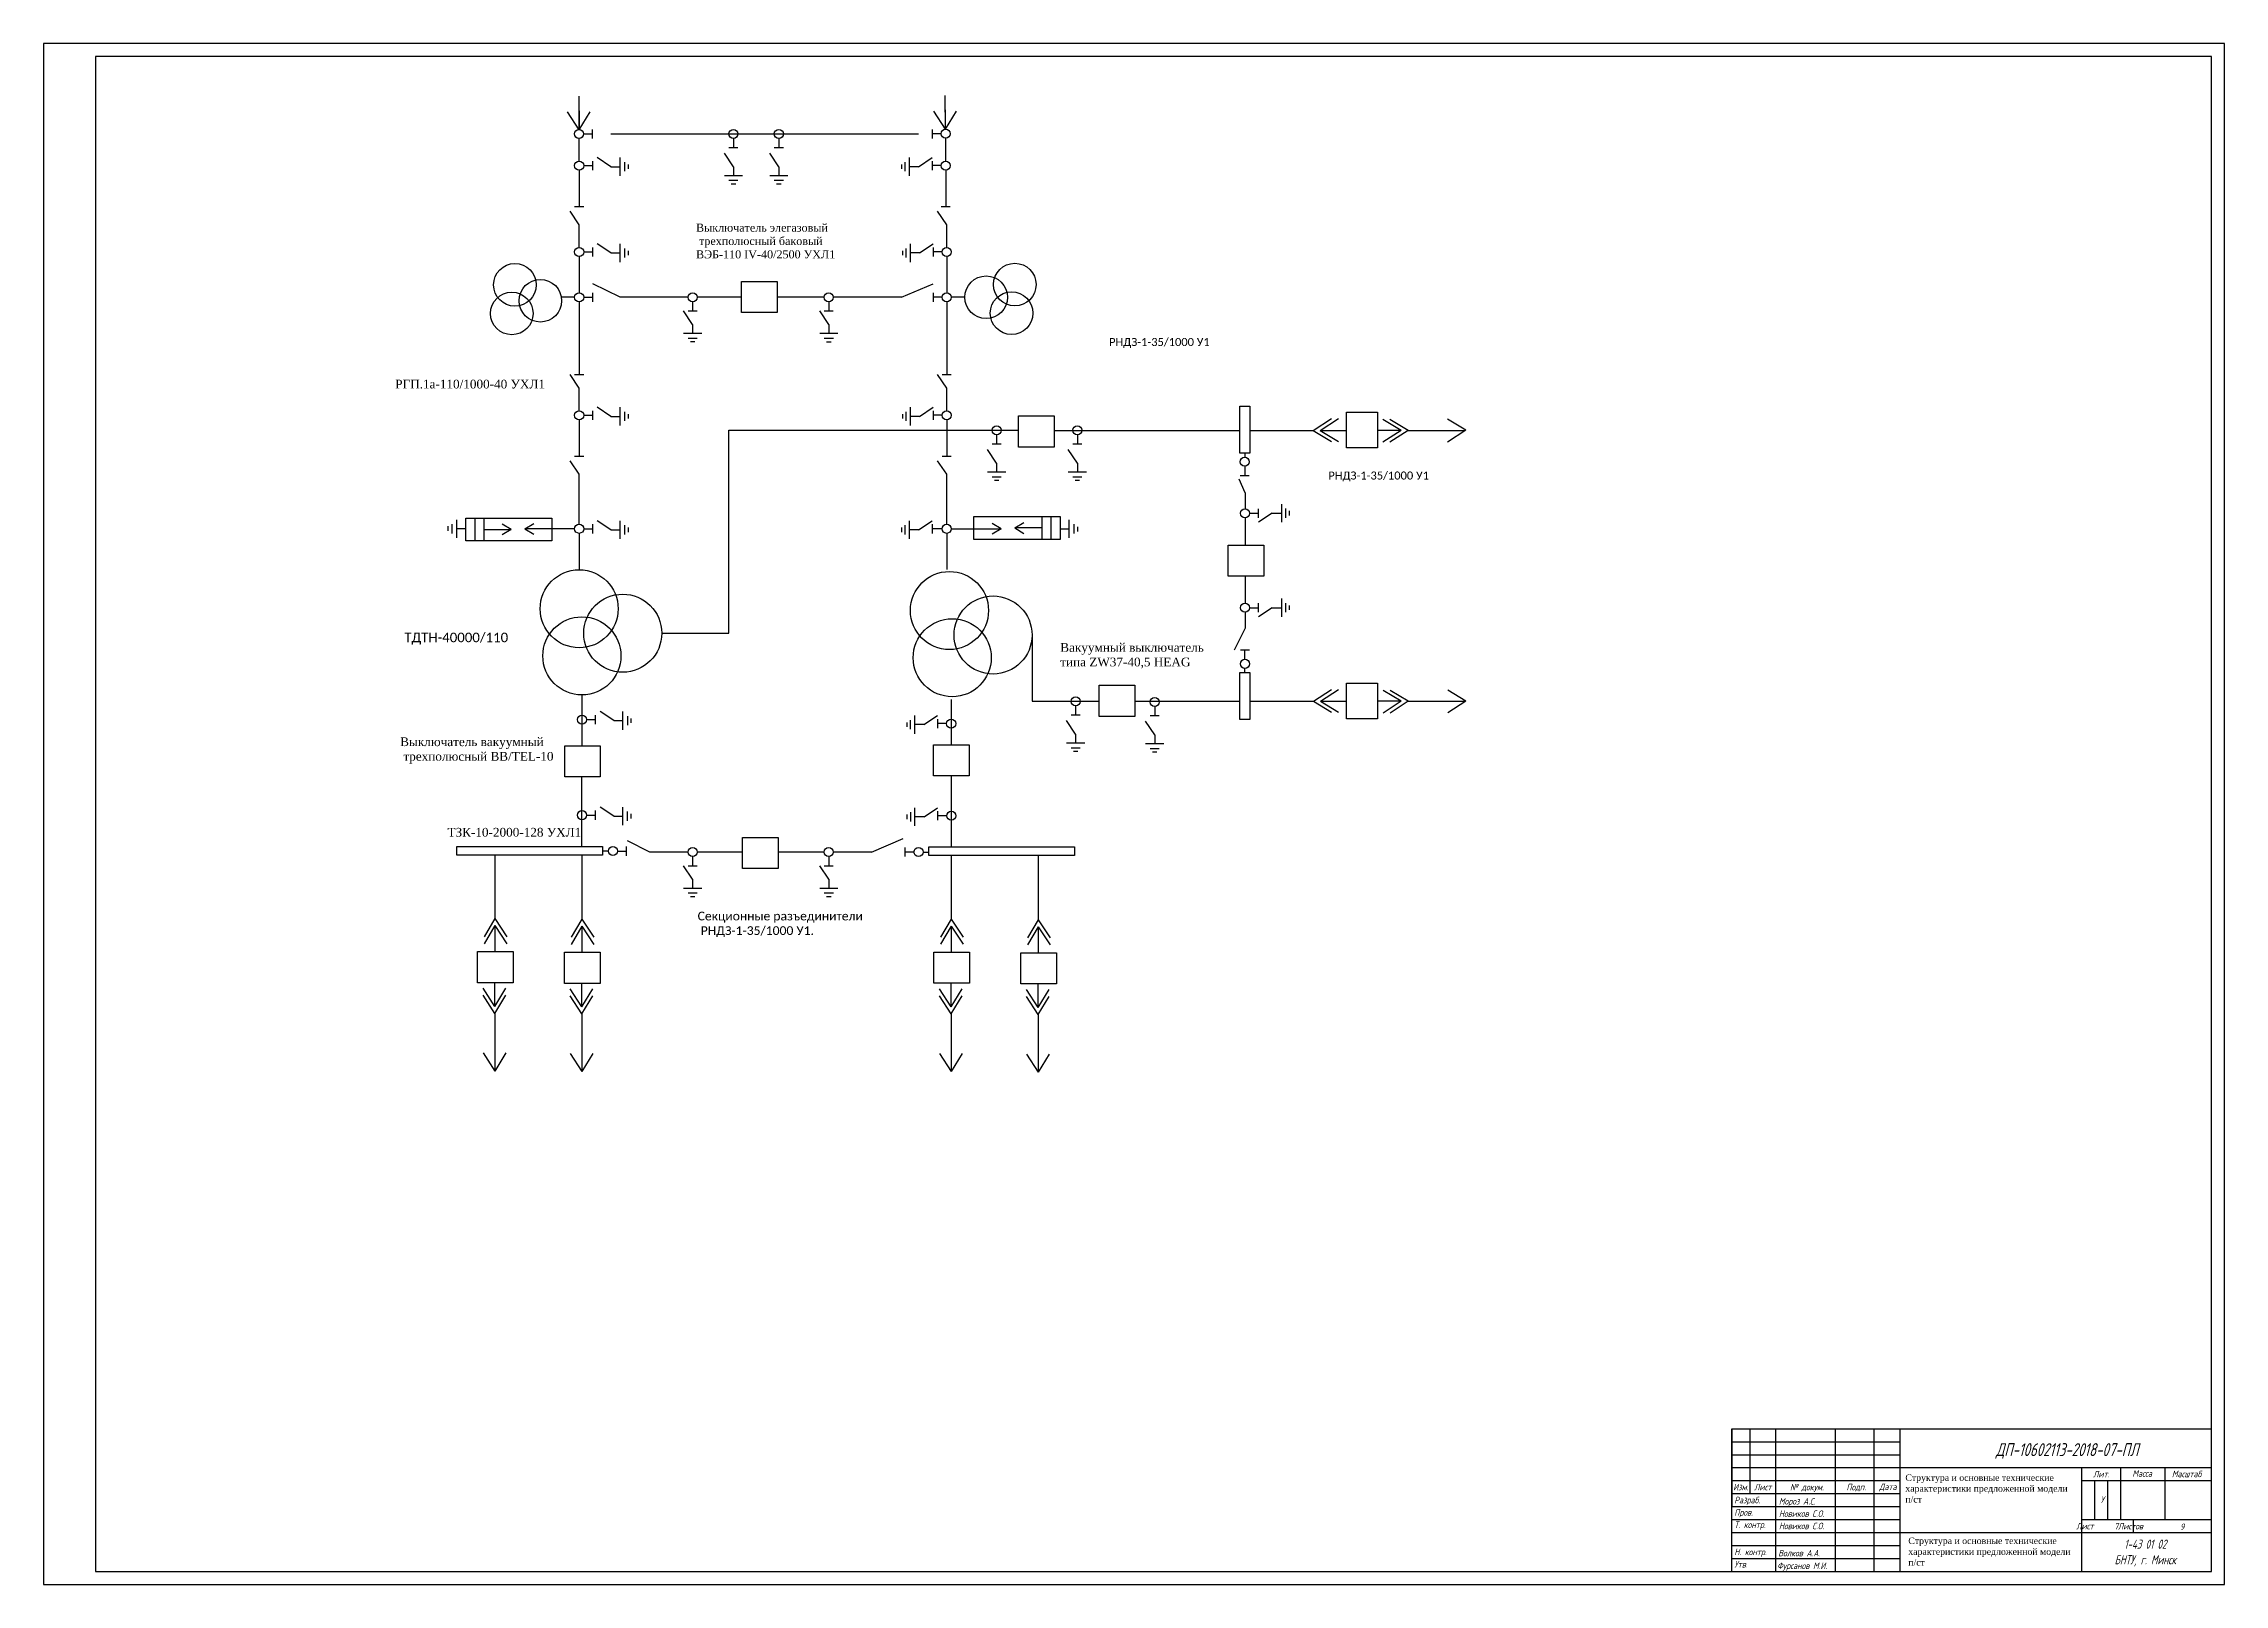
# Model space of a CAD drawing. Header units: millimetres. Extents: x 1971 to 5749, y 1171 to 1783.
# Drawn here: x 4908 to 5749, y 1189 to 1783 of the extents above; entities that cross this region are included whole.
import ezdxf
from ezdxf.enums import TextEntityAlignment as Align

# ---------------------------------------------------------------- set-up
doc = ezdxf.new("R2010")
doc.units = ezdxf.units.MM
doc.styles.get("Standard").update_dxf_attribs({"font": 'arial.ttf'})
doc.styles.add('А2.5', font='geniso.shx', dxfattribs={"width": 0.8, "oblique": 15, "height": 2.5})
doc.styles.add('А3.5', font='geniso.shx', dxfattribs={"width": 0.8, "oblique": 15, "height": 3.5, "bigfont": '@extfont2.shx'})
doc.styles.add('А5', font='geniso.shx', dxfattribs={"width": 0.8, "oblique": 15, "height": 5, "bigfont": '@extfont2.shx'})

msp = doc.modelspace()

# ---------------------------------------------------------------- linework, layer by layer
for p, q in [((5748.85, 1783.28), (4907.85, 1783.28)), ((4907.85, 1783.28), (4907.85, 1189.28)), ((5748.85, 1189.28), (5748.85, 1783.28)), ((5743.85, 1778.28), (4927.85, 1778.28)), ((4927.85, 1778.28), (4927.85, 1194.28)), ((5743.85, 1194.28), (5743.85, 1778.28)), ((5114.43, 1750), (5114.32, 1763.05)), ((5255.7, 1750.29), (5255.59, 1763.34)), ((5255.59, 1757.72), (5255.59, 1750.52)), ((5114.43, 1750), (5109.88, 1757)), ((5114.32, 1757.42), (5114.32, 1750.23)), ((5114.43, 1750), (5118.63, 1757)), ((5119.57, 1746.73), (5119.57, 1750.23)), ((5250.45, 1750.23), (5250.45, 1746.73)), ((5255.7, 1750.29), (5251.15, 1757.29)), ((5255.7, 1750.29), (5259.9, 1757.29)), ((5114.38, 1737.98), (5114.38, 1746.73)), ((5116.07, 1748.48), (5119.57, 1748.48)), ((5126.63, 1748.48), (5245.23, 1748.48)), ((5173.88, 1735.83), (5170.38, 1741.08)), ((5172.13, 1743.23), (5175.63, 1743.23)), ((5173.88, 1746.73), (5173.88, 1743.23)), ((5191.38, 1735.83), (5187.88, 1741.08)), ((5189.63, 1743.23), (5193.13, 1743.23)), ((5191.38, 1746.73), (5191.38, 1743.23)), ((5253.95, 1748.48), (5250.45, 1748.48)), ((5255.73, 1737.98), (5255.73, 1746.73)), ((5114.38, 1734.48), (5114.38, 1720.48)), ((5116.13, 1736.23), (5119.63, 1736.23)), ((5119.63, 1734.48), (5119.63, 1737.98)), ((5126.63, 1735.83), (5121.38, 1739.33)), ((5126.63, 1735.83), (5130.13, 1735.83)), ((5130.13, 1732.33), (5130.13, 1739.33)), ((5131.88, 1737.58), (5131.88, 1734.08)), ((5133.23, 1736.7), (5133.23, 1734.95)), ((5173.88, 1735.83), (5173.88, 1732.33)), ((5191.38, 1735.83), (5191.38, 1732.33)), ((5238.63, 1736.7), (5238.63, 1734.95)), ((5239.98, 1737.58), (5239.98, 1734.08)), ((5241.73, 1732.33), (5241.73, 1739.33)), ((5245.23, 1735.83), (5241.73, 1735.83)), ((5245.23, 1735.83), (5250.48, 1739.33)), ((5250.48, 1737.98), (5250.48, 1734.48)), ((5253.98, 1736.23), (5250.48, 1736.23)), ((5255.73, 1734.48), (5255.73, 1720.48)), ((5177.38, 1732.33), (5170.38, 1732.33)), ((5172.13, 1730.58), (5175.63, 1730.58)), ((5173.01, 1729.23), (5174.76, 1729.23)), ((5194.88, 1732.33), (5187.88, 1732.33)), ((5189.63, 1730.58), (5193.13, 1730.58)), ((5190.51, 1729.23), (5192.26, 1729.23)), ((5114.38, 1713.48), (5110.88, 1718.73)), ((5112.63, 1720.48), (5116.13, 1720.48)), ((5256.13, 1713.48), (5252.63, 1718.73)), ((5253.98, 1720.48), (5257.48, 1720.48)), ((5114.38, 1704.73), (5114.38, 1713.48)), ((5256.13, 1704.73), (5256.13, 1713.48)), ((5114.38, 1701.23), (5114.38, 1687.23)), ((5116.13, 1702.98), (5119.63, 1702.98)), ((5119.63, 1701.23), (5119.63, 1704.73)), ((5126.63, 1702.58), (5121.38, 1706.08)), ((5126.63, 1702.58), (5130.13, 1702.58)), ((5130.13, 1699.08), (5130.13, 1706.08)), ((5131.88, 1704.33), (5131.88, 1700.83)), ((5133.23, 1703.45), (5133.23, 1701.7)), ((5239.01, 1703.44), (5239.01, 1701.69)), ((5240.35, 1704.32), (5240.35, 1700.82)), ((5242.1, 1699.07), (5242.1, 1706.07)), ((5245.6, 1702.57), (5242.1, 1702.57)), ((5245.6, 1702.57), (5250.85, 1706.07)), ((5250.85, 1704.72), (5250.85, 1701.22)), ((5254.35, 1702.97), (5250.85, 1702.97)), ((5256.13, 1701.23), (5256.13, 1687.23)), ((5130.13, 1685.48), (5119.63, 1690.73)), ((5238.63, 1685.48), (5250.88, 1690.73)), ((5112.63, 1685.48), (5107.38, 1685.48)), ((5114.38, 1683.73), (5114.38, 1655.73)), ((5116.13, 1685.48), (5119.63, 1685.48)), ((5119.63, 1683.73), (5119.63, 1687.23)), ((5156.38, 1685.48), (5130.13, 1685.48)), ((5158.13, 1683.73), (5158.13, 1680.23)), ((5177.03, 1685.48), (5159.88, 1685.48)), ((5208.88, 1685.48), (5190.75, 1685.48)), ((5210.63, 1683.73), (5210.63, 1680.23)), ((5238.63, 1685.48), (5212.38, 1685.48)), ((5250.88, 1687.23), (5250.88, 1683.73)), ((5254.38, 1685.48), (5250.88, 1685.48)), ((5256.13, 1683.73), (5256.13, 1655.73)), ((5263.13, 1685.48), (5257.88, 1685.48)), ((5158.13, 1674.98), (5154.63, 1680.23)), ((5156.38, 1680.23), (5159.88, 1680.23)), ((5158.13, 1674.98), (5158.13, 1671.48)), ((5210.63, 1674.98), (5207.13, 1680.23)), ((5208.88, 1680.23), (5212.38, 1680.23)), ((5210.63, 1674.98), (5210.63, 1671.48)), ((5161.63, 1671.48), (5154.63, 1671.48)), ((5156.38, 1669.73), (5159.88, 1669.73)), ((5157.26, 1668.38), (5159.01, 1668.38)), ((5214.13, 1671.48), (5207.13, 1671.48)), ((5208.92, 1669.71), (5212.42, 1669.71)), ((5209.8, 1668.36), (5211.55, 1668.36)), ((5114.38, 1650.48), (5110.88, 1655.73)), ((5112.63, 1655.73), (5116.13, 1655.73)), ((5114.38, 1641.73), (5114.38, 1650.48)), ((5256.13, 1650.48), (5252.63, 1655.73)), ((5254.38, 1655.73), (5257.88, 1655.73)), ((5256.13, 1641.73), (5256.13, 1650.48)), ((5116.13, 1639.98), (5119.63, 1639.98)), ((5119.63, 1638.23), (5119.63, 1641.73)), ((5126.63, 1639.58), (5121.38, 1643.08)), ((5130.13, 1636.08), (5130.13, 1643.08)), ((5131.88, 1641.33), (5131.88, 1637.83)), ((5133.23, 1640.45), (5133.23, 1638.7)), ((5239.03, 1640.45), (5239.03, 1638.7)), ((5240.38, 1641.33), (5240.38, 1637.83)), ((5242.13, 1636.08), (5242.13, 1643.08)), ((5245.63, 1639.58), (5250.88, 1643.08)), ((5250.88, 1641.73), (5250.88, 1638.23)), ((5254.38, 1639.98), (5250.88, 1639.98)), ((5114.38, 1638.23), (5114.38, 1624.23)), ((5126.63, 1639.58), (5130.13, 1639.58)), ((5172.13, 1555.98), (5172.13, 1634.21)), ((5172.13, 1634.21), (5283.83, 1634.21)), ((5245.63, 1639.58), (5242.13, 1639.58)), ((5256.13, 1638.23), (5256.13, 1624.23)), ((5275.36, 1632.47), (5275.36, 1628.97)), ((5297.55, 1634.14), (5369.13, 1634.14)), ((5306.51, 1632.47), (5306.51, 1628.97)), ((5373, 1634.14), (5397.5, 1634.14)), ((5397.5, 1634.14), (5404.5, 1638.7)), ((5397.5, 1634.14), (5404.5, 1629.95)), ((5400.2, 1634.14), (5407.2, 1638.7)), ((5400.2, 1634.14), (5407.2, 1629.95)), ((5400.2, 1634.14), (5410.19, 1634.14)), ((5431.34, 1634.14), (5422.24, 1634.14)), ((5431.34, 1634.14), (5424.34, 1638.34)), ((5431.34, 1634.14), (5424.34, 1629.59)), ((5434.04, 1634.14), (5427.04, 1638.34)), ((5434.04, 1634.14), (5427.04, 1629.59)), ((5434.04, 1634.14), (5448.86, 1634.14)), ((5448.86, 1634.14), (5456.05, 1634.14)), ((5456.28, 1634.25), (5449.28, 1638.44)), ((5456.28, 1634.25), (5449.28, 1629.69)), ((5112.63, 1624.23), (5116.13, 1624.23)), ((5254.38, 1624.23), (5257.88, 1624.23)), ((5275.36, 1621.57), (5271.86, 1626.82)), ((5273.61, 1628.97), (5277.11, 1628.97)), ((5306.51, 1621.57), (5303.01, 1626.82)), ((5304.76, 1628.97), (5308.26, 1628.97)), ((5371.06, 1625.45), (5371.06, 1623.82)), ((5114.38, 1617.23), (5110.88, 1622.48)), ((5114.38, 1597.98), (5114.38, 1617.23)), ((5256.13, 1617.23), (5252.63, 1622.48)), ((5256.13, 1597.98), (5256.13, 1617.23)), ((5278.86, 1618.07), (5271.86, 1618.07)), ((5273.61, 1616.32), (5277.11, 1616.32)), ((5274.49, 1614.97), (5276.24, 1614.97)), ((5275.36, 1621.57), (5275.36, 1618.07)), ((5310.01, 1618.07), (5303.01, 1618.07)), ((5304.76, 1616.32), (5308.26, 1616.32)), ((5305.64, 1614.97), (5307.39, 1614.97)), ((5306.51, 1621.57), (5306.51, 1618.07)), ((5371.23, 1610.07), (5368.95, 1615.39)), ((5369.31, 1616.82), (5372.81, 1616.82)), ((5371.06, 1620.32), (5371.06, 1616.82)), ((5371.23, 1610.07), (5371.23, 1603.98)), ((5065.38, 1594.48), (5065.38, 1597.98)), ((5067.13, 1599.73), (5067.13, 1592.73)), ((5074.13, 1600.29), (5074.13, 1591.54)), ((5077.63, 1600.29), (5077.63, 1591.54)), ((5088.13, 1595.92), (5084.63, 1597.98)), ((5093.38, 1596.23), (5096.88, 1598.29)), ((5119.63, 1594.48), (5119.63, 1597.98)), ((5126.63, 1595.83), (5121.38, 1599.33)), ((5130.13, 1592.33), (5130.13, 1599.33)), ((5241.73, 1592.33), (5241.73, 1599.33)), ((5245.23, 1595.83), (5250.48, 1599.33)), ((5250.48, 1597.98), (5250.48, 1594.48)), ((5277.13, 1596.23), (5273.63, 1598.29)), ((5282.38, 1596.54), (5285.88, 1598.6)), ((5292.88, 1592.16), (5292.88, 1600.91)), ((5296.38, 1592.16), (5296.38, 1600.91)), ((5303.38, 1592.73), (5303.38, 1599.73)), ((5305.13, 1597.98), (5305.13, 1594.48)), ((5371.23, 1600.36), (5371.23, 1589.97)), ((5372.92, 1602.23), (5376.42, 1602.23)), ((5376.42, 1600.48), (5376.42, 1603.98)), ((5381.67, 1602.23), (5376.42, 1598.73)), ((5381.67, 1602.23), (5385.17, 1602.23)), ((5385.17, 1605.73), (5385.17, 1598.73)), ((5386.94, 1600.52), (5386.94, 1604.02)), ((5388.29, 1601.4), (5388.29, 1603.15)), ((5063.91, 1595.5), (5063.91, 1597.25)), ((5070.63, 1596.23), (5067.13, 1596.23)), ((5077.63, 1595.92), (5088.13, 1595.92)), ((5077.63, 1595.92), (5088.13, 1595.92)), ((5088.13, 1595.92), (5084.63, 1593.86)), ((5103.88, 1596.23), (5093.38, 1596.23)), ((5093.38, 1596.23), (5096.88, 1594.17)), ((5103.88, 1596.23), (5093.38, 1596.23)), ((5112.63, 1596.23), (5103.88, 1596.23)), ((5114.38, 1594.48), (5114.38, 1580.48)), ((5116.13, 1596.23), (5119.63, 1596.23)), ((5126.63, 1595.83), (5130.13, 1595.83)), ((5131.88, 1597.58), (5131.88, 1594.08)), ((5133.23, 1596.7), (5133.23, 1594.95)), ((5238.63, 1596.7), (5238.63, 1594.95)), ((5239.98, 1597.58), (5239.98, 1594.08)), ((5245.23, 1595.83), (5241.73, 1595.83)), ((5254.38, 1596.23), (5250.48, 1596.23)), ((5256.13, 1594.48), (5256.13, 1580.48)), ((5257.88, 1596.23), (5266.63, 1596.23)), ((5266.63, 1596.23), (5277.13, 1596.23)), ((5266.63, 1596.23), (5277.13, 1596.23)), ((5277.13, 1596.23), (5273.63, 1594.17)), ((5292.88, 1596.54), (5282.38, 1596.54)), ((5282.38, 1596.54), (5285.88, 1594.48)), ((5292.88, 1596.54), (5282.38, 1596.54)), ((5299.88, 1596.23), (5303.38, 1596.23)), ((5306.6, 1596.96), (5306.6, 1595.21)), ((5371.23, 1577.97), (5371.23, 1567.63)), ((5372.92, 1565.81), (5376.42, 1565.81)), ((5376.42, 1564.06), (5376.42, 1567.56)), ((5381.67, 1565.81), (5376.42, 1562.31)), ((5381.67, 1565.81), (5385.17, 1565.81)), ((5385.17, 1569.31), (5385.17, 1562.31)), ((5386.92, 1564.06), (5386.92, 1567.56)), ((5388.27, 1564.94), (5388.27, 1566.69)), ((5146.24, 1555.98), (5172.13, 1555.98)), ((5371.23, 1557.98), (5366.95, 1549.42)), ((5371.23, 1564.06), (5371.23, 1557.98)), ((5289.04, 1555.28), (5289.04, 1529.73)), ((5372.86, 1549.42), (5369.36, 1549.42)), ((5371.11, 1545.92), (5371.11, 1549.42)), ((5371.11, 1540.79), (5371.11, 1542.42)), ((5115.43, 1532.17), (5115.43, 1512.58)), ((5397.54, 1529.73), (5404.54, 1534.28)), ((5400.25, 1529.73), (5407.25, 1534.28)), ((5431.38, 1529.73), (5424.38, 1533.93)), ((5434.09, 1529.73), (5427.09, 1533.92)), ((5456.33, 1529.83), (5449.33, 1534.03)), ((5117.21, 1522.68), (5120.71, 1522.68)), ((5120.71, 1520.93), (5120.71, 1524.43)), ((5127.71, 1522.28), (5122.46, 1525.78)), ((5127.71, 1522.28), (5131.21, 1522.28)), ((5131.21, 1518.78), (5131.21, 1525.78)), ((5132.96, 1524.03), (5132.96, 1520.53)), ((5134.31, 1523.15), (5134.31, 1521.4)), ((5242.09, 1522.47), (5242.09, 1518.97)), ((5243.84, 1517.22), (5243.84, 1524.22)), ((5247.34, 1520.72), (5252.59, 1524.22)), ((5252.59, 1522.87), (5252.59, 1519.37)), ((5257.88, 1530.42), (5257.88, 1513)), ((5289.04, 1529.73), (5314.94, 1529.73)), ((5305.85, 1517.06), (5302.35, 1522.31)), ((5304.1, 1524.46), (5307.6, 1524.46)), ((5305.85, 1527.96), (5305.85, 1524.46)), ((5328.66, 1529.73), (5369.18, 1529.73)), ((5334.58, 1524.24), (5338.08, 1524.24)), ((5336.33, 1527.74), (5336.33, 1524.24)), ((5373.04, 1529.73), (5397.54, 1529.73)), ((5397.54, 1529.73), (5404.54, 1525.53)), ((5400.25, 1529.73), (5407.25, 1525.53)), ((5400.25, 1529.73), (5410.24, 1529.73)), ((5431.38, 1529.73), (5422.29, 1529.73)), ((5431.38, 1529.73), (5424.38, 1525.18)), ((5434.09, 1529.73), (5427.09, 1525.17)), ((5434.09, 1529.73), (5448.9, 1529.73)), ((5448.9, 1529.73), (5456.1, 1529.73)), ((5456.33, 1529.83), (5449.33, 1525.28)), ((5240.74, 1521.59), (5240.74, 1519.84)), ((5247.34, 1520.72), (5243.84, 1520.72)), ((5256.09, 1521.12), (5252.59, 1521.12)), ((5305.85, 1517.06), (5305.85, 1513.56)), ((5336.33, 1516.84), (5332.83, 1522.09)), ((5336.33, 1516.84), (5336.33, 1513.34)), ((5309.35, 1513.56), (5302.35, 1513.56)), ((5304.1, 1511.81), (5307.6, 1511.81)), ((5304.98, 1510.46), (5306.73, 1510.46)), ((5339.83, 1513.34), (5332.83, 1513.34)), ((5334.58, 1511.59), (5338.08, 1511.59)), ((5335.46, 1510.24), (5337.21, 1510.24)), ((5115.43, 1473.73), (5115.43, 1500.57)), ((5257.88, 1500.99), (5257.88, 1473.73)), ((5127.69, 1485.43), (5122.44, 1488.93)), ((5131.19, 1481.93), (5131.19, 1488.93)), ((5243.88, 1481.69), (5243.88, 1488.69)), ((5247.38, 1485.19), (5252.63, 1488.69)), ((5117.19, 1485.83), (5120.69, 1485.83)), ((5120.69, 1484.08), (5120.69, 1487.58)), ((5127.69, 1485.43), (5131.19, 1485.43)), ((5132.94, 1487.18), (5132.94, 1483.68)), ((5134.29, 1486.3), (5134.29, 1484.55)), ((5240.78, 1486.06), (5240.78, 1484.31)), ((5242.13, 1486.94), (5242.13, 1483.44)), ((5247.38, 1485.19), (5243.88, 1485.19)), ((5252.63, 1487.34), (5252.63, 1483.84)), ((5256.13, 1485.59), (5252.63, 1485.59)), ((5123.36, 1472.04), (5125.64, 1472.04)), ((5129.14, 1471.98), (5132.64, 1471.98)), ((5132.58, 1470.19), (5132.58, 1473.69)), ((5141.63, 1471.6), (5133.08, 1475.87)), ((5227.13, 1471.6), (5239.38, 1476.85)), ((5240, 1473.35), (5240, 1469.85)), ((5081.89, 1470.46), (5081.89, 1445.96)), ((5115.43, 1470.23), (5115.43, 1445.73)), ((5156.38, 1471.6), (5141.63, 1471.6)), ((5158.13, 1461.1), (5154.63, 1466.35)), ((5156.38, 1466.35), (5159.88, 1466.35)), ((5158.13, 1469.85), (5158.13, 1466.35)), ((5177.43, 1471.6), (5159.88, 1471.6)), ((5208.88, 1471.6), (5191.15, 1471.6)), ((5210.63, 1461.1), (5207.13, 1466.35)), ((5208.88, 1466.35), (5212.38, 1466.35)), ((5210.63, 1469.85), (5210.63, 1466.35)), ((5227.13, 1471.6), (5212.38, 1471.6)), ((5243.5, 1471.6), (5240, 1471.6)), ((5247, 1471.6), (5249.29, 1471.6)), ((5257.88, 1470.25), (5257.88, 1445.75)), ((5291.42, 1470.02), (5291.42, 1445.52)), ((5161.63, 1457.6), (5154.63, 1457.6)), ((5156.38, 1455.85), (5159.88, 1455.85)), ((5158.13, 1461.1), (5158.13, 1457.6)), ((5214.13, 1457.6), (5207.13, 1457.6)), ((5208.92, 1455.83), (5212.42, 1455.83)), ((5210.63, 1461.1), (5210.63, 1457.6)), ((5157.26, 1454.5), (5159.01, 1454.5)), ((5209.8, 1454.48), (5211.55, 1454.48)), ((5081.89, 1445.96), (5077.69, 1438.96)), ((5081.89, 1443.25), (5077.69, 1436.25)), ((5081.89, 1445.96), (5086.44, 1438.96)), ((5081.89, 1443.25), (5086.44, 1436.25)), ((5081.89, 1443.25), (5081.89, 1433.26)), ((5115.43, 1445.73), (5111.24, 1438.73)), ((5115.43, 1443.03), (5111.24, 1436.03)), ((5115.43, 1445.73), (5119.99, 1438.73)), ((5115.43, 1443.03), (5119.99, 1436.03)), ((5115.43, 1443.03), (5115.43, 1433.03)), ((5257.88, 1445.75), (5253.68, 1438.75)), ((5257.88, 1443.04), (5253.68, 1436.04)), ((5257.88, 1445.75), (5262.43, 1438.75)), ((5257.88, 1443.04), (5262.43, 1436.04)), ((5257.88, 1443.04), (5257.88, 1433.05)), ((5291.42, 1445.52), (5287.23, 1438.52)), ((5291.42, 1442.81), (5287.23, 1435.81)), ((5291.42, 1445.52), (5295.98, 1438.52)), ((5291.42, 1442.81), (5295.98, 1435.81)), ((5291.42, 1442.81), (5291.42, 1432.82)), ((5081.89, 1409.42), (5077.33, 1416.42)), ((5081.89, 1412.12), (5077.34, 1419.12)), ((5081.89, 1412.12), (5081.89, 1421.22)), ((5081.89, 1412.12), (5086.09, 1419.12)), ((5081.89, 1409.42), (5086.08, 1416.42)), ((5115.43, 1411.89), (5110.88, 1418.89)), ((5115.43, 1409.19), (5110.88, 1416.19)), ((5115.43, 1411.89), (5115.43, 1420.99)), ((5115.43, 1411.89), (5119.63, 1418.89)), ((5115.43, 1409.19), (5119.63, 1416.19)), ((5257.88, 1411.91), (5253.33, 1418.91)), ((5257.88, 1409.21), (5253.33, 1416.21)), ((5257.88, 1411.91), (5257.88, 1421)), ((5257.88, 1411.91), (5262.08, 1418.91)), ((5257.88, 1409.21), (5262.08, 1416.21)), ((5291.43, 1411.68), (5286.87, 1418.68)), ((5291.42, 1408.98), (5286.87, 1415.98)), ((5291.42, 1408.98), (5295.62, 1415.98)), ((5291.43, 1411.68), (5291.43, 1420.77)), ((5291.43, 1411.68), (5295.62, 1418.68)), ((5081.89, 1409.42), (5081.89, 1394.6)), ((5115.43, 1409.19), (5115.43, 1394.37)), ((5257.88, 1409.21), (5257.88, 1394.39)), ((5291.42, 1408.98), (5291.42, 1394.16)), ((5081.99, 1387.17), (5077.44, 1394.17)), ((5081.89, 1394.6), (5081.89, 1387.4)), ((5081.99, 1387.17), (5086.19, 1394.17)), ((5115.54, 1386.94), (5110.98, 1393.94)), ((5115.43, 1394.37), (5115.43, 1387.17)), ((5115.54, 1386.94), (5119.73, 1393.94)), ((5257.98, 1386.96), (5253.43, 1393.96)), ((5257.88, 1394.39), (5257.88, 1387.19)), ((5257.98, 1386.96), (5262.18, 1393.96)), ((5291.53, 1386.73), (5286.98, 1393.73)), ((5291.42, 1394.16), (5291.42, 1386.96)), ((5291.53, 1386.73), (5295.73, 1393.73)), ((5558.85, 1249.28), (5743.85, 1249.28)), ((5558.85, 1194.28), (5558.85, 1249.28)), ((5558.85, 1249.28), (5558.85, 1219.28)), ((5565.85, 1249.28), (5565.85, 1224.28)), ((5575.85, 1194.28), (5575.85, 1249.28)), ((5598.85, 1194.28), (5598.85, 1249.28)), ((5613.85, 1194.28), (5613.85, 1249.28)), ((5623.85, 1194.28), (5623.85, 1249.28)), ((5558.85, 1244.28), (5623.85, 1244.28)), ((5558.85, 1239.28), (5623.85, 1239.28)), ((5558.85, 1234.28), (5623.85, 1234.28)), ((5558.85, 1229.28), (5623.85, 1229.28)), ((5623.85, 1234.28), (5743.85, 1234.28)), ((5693.85, 1194.28), (5693.85, 1234.28)), ((5693.85, 1229.28), (5743.85, 1229.28)), ((5698.85, 1214.28), (5698.85, 1229.28)), ((5703.85, 1214.28), (5703.85, 1229.28)), ((5708.85, 1234.28), (5708.85, 1214.28)), ((5725.85, 1234.28), (5725.85, 1214.28)), ((5743.85, 1194.28), (5743.85, 1234.28)), ((5558.85, 1224.28), (5623.85, 1224.28)), ((5558.85, 1219.28), (5623.85, 1219.28)), ((5558.85, 1214.28), (5623.85, 1214.28)), ((5693.85, 1214.28), (5743.85, 1214.28)), ((5713.85, 1209.28), (5713.85, 1214.28)), ((5558.85, 1209.28), (5623.85, 1209.28)), ((5558.85, 1204.28), (5623.85, 1204.28)), ((5623.85, 1209.28), (5743.85, 1209.28)), ((4927.85, 1194.28), (5743.85, 1194.28)), ((5558.85, 1199.28), (5623.85, 1199.28)), ((4907.85, 1189.28), (5748.85, 1189.28))]:
    msp.add_line(p, q)
for points in [[(5177.03, 1691.6), (5190.75, 1691.6), (5190.75, 1679.59), (5177.03, 1679.59)], [(5369.13, 1643.48), (5373, 1643.48), (5373, 1625.45), (5369.13, 1625.45)], [(5410.24, 1627.44), (5410.24, 1641.16), (5422.24, 1641.16), (5422.24, 1627.44)], [(5283.83, 1639.75), (5297.55, 1639.75), (5297.55, 1627.75), (5283.83, 1627.75)], [(5070.63, 1600.29), (5103.88, 1600.29), (5103.88, 1591.54), (5070.63, 1591.54)], [(5299.88, 1592.16), (5266.63, 1592.16), (5266.63, 1600.91), (5299.88, 1600.91)], [(5364.69, 1589.97), (5378.41, 1589.97), (5378.41, 1577.97), (5364.69, 1577.97)], [(5373.04, 1522.76), (5369.18, 1522.76), (5369.18, 1540.79), (5373.04, 1540.79)], [(5314.94, 1535.93), (5328.66, 1535.93), (5328.66, 1523.92), (5314.94, 1523.92)], [(5410.28, 1523.03), (5410.28, 1536.75), (5422.29, 1536.75), (5422.29, 1523.03)], [(5108.82, 1512.58), (5122.54, 1512.58), (5122.54, 1500.57), (5108.82, 1500.57)], [(5251.04, 1513), (5264.76, 1513), (5264.76, 1500.99), (5251.04, 1500.99)], [(5067.22, 1473.76), (5123.36, 1473.76), (5123.36, 1470.38), (5067.22, 1470.38)], [(5177.43, 1477.24), (5191.15, 1477.24), (5191.15, 1465.23), (5177.43, 1465.23)], [(5249.29, 1473.62), (5305.42, 1473.62), (5305.42, 1470.25), (5249.29, 1470.25)], [(5075.19, 1433.22), (5088.91, 1433.22), (5088.91, 1421.22), (5075.19, 1421.22)], [(5108.73, 1432.99), (5122.45, 1432.99), (5122.45, 1420.99), (5108.73, 1420.99)], [(5251.18, 1433.01), (5264.9, 1433.01), (5264.9, 1421), (5251.18, 1421)], [(5284.73, 1432.78), (5298.45, 1432.78), (5298.45, 1420.77), (5284.73, 1420.77)]]:
    msp.add_lwpolyline(points, close=True)
for centre, radius in [((5114.32, 1748.48), 1.75), ((5173.88, 1748.48), 1.75), ((5191.38, 1748.48), 1.75), ((5255.7, 1748.54), 1.75), ((5114.38, 1736.23), 1.75), ((5255.73, 1736.23), 1.75), ((5114.38, 1702.98), 1.75), ((5256.13, 1702.98), 1.75), ((5089.61, 1690.28), 8.22), ((5099.41, 1684.16), 8.22), ((5271.35, 1685.48), 8.22), ((5282.37, 1690.38), 8.22), ((5088.38, 1679.26), 8.22), ((5114.38, 1685.48), 1.75), ((5158.13, 1685.48), 1.75), ((5210.63, 1685.48), 1.75), ((5256.13, 1685.48), 1.75), ((5281.15, 1679.35), 8.22), ((5114.38, 1639.98), 1.75), ((5256.13, 1639.98), 1.75), ((5275.36, 1634.22), 1.75), ((5306.51, 1634.22), 1.75), ((5371.06, 1622.07), 1.75), ((5114.38, 1596.23), 1.75), ((5256.13, 1596.23), 1.75), ((5371.17, 1602.23), 1.75), ((5114.38, 1565.42), 15.05), ((5257.18, 1564.73), 15.05), ((5131.18, 1555.98), 15.05), ((5273.99, 1555.28), 15.05), ((5371.17, 1565.81), 1.75), ((5115.43, 1547.23), 15.05), ((5258.24, 1546.53), 15.05), ((5371.11, 1544.17), 1.75), ((5305.85, 1529.71), 1.75), ((5336.33, 1529.49), 1.75), ((5115.46, 1522.68), 1.75), ((5257.84, 1521.12), 1.75), ((5115.44, 1485.83), 1.75), ((5257.88, 1485.59), 1.75), ((5127.39, 1471.98), 1.75), ((5158.13, 1471.6), 1.75), ((5210.63, 1471.6), 1.75), ((5245.25, 1471.6), 1.75)]:
    msp.add_circle(centre, radius)

# ---------------------------------------------------------------- texts
at = {"oblique": 15, "width": 0.8}
for s, height, style, p in [('ДП-10602113-2018-07-ПЛ', 5, 'А5', (5688.2, 1241.22)), ('Изм.', 2.5, 'А2.5', (5562.35, 1226.78)), ('Лист', 2.5, 'А2.5', (5570.85, 1226.78)), ('№ докум.', 2.5, 'А2.5', (5587.85, 1226.78)), ('Подп.', 2.5, 'А2.5', (5606.86, 1226.78)), ('Дата', 2.5, 'А2.5', (5619.1, 1226.89)), ('Лит.', 2.5, 'А2.5', (5701.35, 1231.78)), ('Масса', 2.5, 'А2.5', (5717.13, 1232.05)), ('Масштаб', 2.5, 'А2.5', (5734.28, 1231.85)), ('     У   ', 2.5, 'А2.5', (5700.39, 1221.97)), ('Лист            ', 2.5, 'А2.5', (5703.56, 1211.74)), ('7', 2.5, 'А2.5', (5707.14, 1211.69)), ('Листов                       ', 2.5, 'А2.5', (5728.9, 1211.69)), ('9', 2.5, 'А2.5', (5732.58, 1211.5)), ('1-43 01 02', 3.5, 'А3.5', (5718.35, 1204.78)), ('БНТУ, г. Минск', 3.5, 'А3.5', (5718.35, 1198.78))]:
    msp.add_text(s, height=height, dxfattribs=dict(at, style=style)).set_placement(p, align=Align.MIDDLE_CENTER)
at = {"style": 'А2.5', "oblique": 15, "width": 0.8}
for s, p in [('Разраб.', (5559.85, 1221.78)), ('Мороз А.С.', (5577.06, 1221.29)), ('Пров.', (5559.85, 1217.03)), ('Т. контр.', (5559.85, 1212.28)), ('Новиков С.О.', (5577.06, 1216.54)), ('Новиков С.О.', (5577.06, 1211.79)), ('Н. контр.', (5559.85, 1201.78)), ('Утв.', (5559.85, 1197.03)), ('Фурсанов М.И.', (5576.4, 1196.44)), ('Волков А.А.', (5576.8, 1201.32))]:
    msp.add_text(s, height=2.5, dxfattribs=at).set_placement(p, align=Align.MIDDLE_LEFT)
at = {"char_height": 3.3688, "width": 117.7506, "attachment_point": 1}
for s, insert in [('{\\fTimes New Roman|b0|i0|c204|p18;\\H0.91667x;Выключатель элегазовый\\P трехполюсный баковый \\PВЭБ-110 IV-40/2500 УХЛ1}', (5159.45, 1713.88)), ('{\\fCalibri|b0|i0|c204|p34;\\H0.91667x;РНДЗ-1-35/1000 У1}', (5318.73, 1669.79)), ('{\\fCalibri|b0|i0|c204|p34;\\H0.91667x;РНДЗ-1-35/1000 У1}', (5403.28, 1618.31)), ('{\\fTimes New Roman|b0|i0|c204|p18;Вакуумный выключатель \\Pтипа ZW37-40,5 HEAG}', (5299.91, 1552.18))]:
    msp.add_mtext(s, dxfattribs=dict(at, insert=insert))
at = {"attachment_point": 1}
for s, width, insert, char_height in [('{\\fTimes New Roman|b0|i0|c204|p18;\\H0.91667x;РГП.1а-110/1000-40 УХЛ1}', 165.9932, (5043.43, 1653.71), 3.675), ('{\\fCalibri|b0|i0|c204|p34;ТДТН-40000/110}', 165.9932, (5046.97, 1556.19), 3.675), ('{\\fTimes New Roman|b0|i0|c204|p18;\\H0.91667x;Выключатель вакуумный\\P трехполюсный BB/TEL-10}', 165.9932, (5045.34, 1515.81), 3.675), ('{\\fTimes New Roman|b0|i0|c204|p18;\\H0.91667x;ТЗК-10-2000-128 УХЛ1}', 165.9932, (5063.6, 1480.93), 3.675), ('{\\fCalibri|b0|i0|c204|p34;\\H0.91667x;Секционные разъединители\\P РНДЗ-1-35/1000 У1.\\H2.2629x; }', 165.9932, (5160.07, 1448.62), 3.675), ('{\\fTimes New Roman|b0|i0|c204|p18;Структура и основные технические характеристики предложенной \\C1;модели\\C256; п/ст}', 65.5299, (5625.82, 1231.67), 2.5), ('{\\fTimes New Roman|b0|i0|c204|p18;Структура и основные технические характеристики предложенной \\C1;модели\\C256; п/ст }', 65.5299, (5626.95, 1207.33), 2.5)]:
    msp.add_mtext_dynamic_manual_height_columns(s, width=width, gutter_width=12.5, heights=[0], dxfattribs=dict(at, insert=insert, char_height=char_height))

doc.saveas('drawing.dxf')
